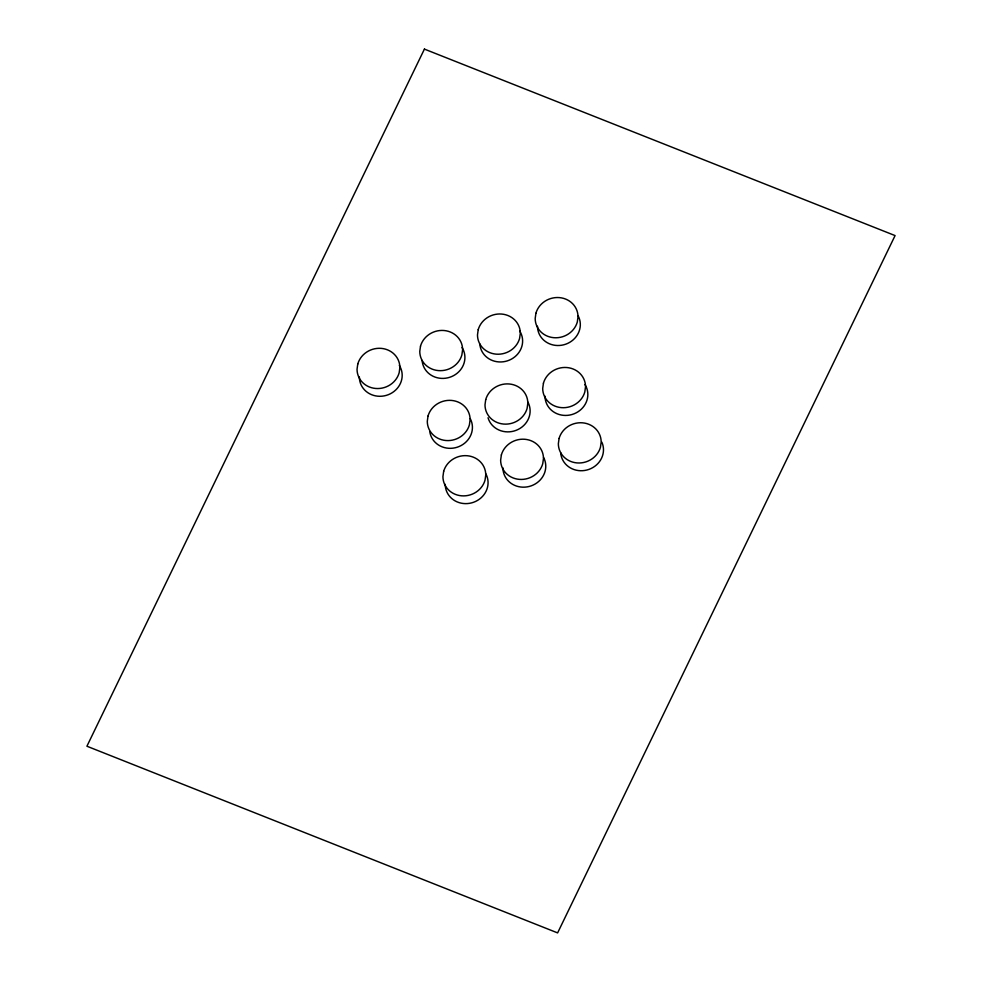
<?xml version="1.0" encoding="UTF-8"?>
<svg xmlns="http://www.w3.org/2000/svg" width="982" height="982" viewBox="0 0 982 982"><rect width="100%" height="100%" fill="white"/><g stroke="black" fill="none" stroke-linecap="round" stroke-linejoin="round"><path stroke-width="1.47" d="M399.318 365.402A21.543 19.996 -16.6 0 1 386.319 395.378A21.543 19.996 -16.6 0 1 359.351 376.978M519.748 331.069A21.543 19.996 -16.6 0 1 507.424 360.848A21.543 19.996 -16.6 0 1 479.83 343.97M578.116 315.762A21.543 19.996 -16.6 0 1 563.778 344.792A21.543 19.996 -16.6 0 1 537.498 326.208M462.043 347.518A21.543 19.996 -16.6 0 1 449.707 377.297A21.543 19.996 -16.6 0 1 422.125 360.419M601.856 442.158A21.543 19.996 -16.6 0 1 586.929 470.01A21.543 19.996 -16.6 0 1 560.697 452.739M543.562 457.428A21.543 19.996 -16.6 0 1 529.224 486.458A21.543 19.996 -16.6 0 1 502.944 467.874M485.857 473.864A21.543 19.996 -16.6 0 1 471.52 502.907A21.543 19.996 -16.6 0 1 445.239 484.322M470.218 418.577A21.543 19.996 -16.6 0 1 457.231 447.215A21.543 19.996 -16.6 0 1 429.785 431.65M527.923 402.129A21.543 19.996 -16.6 0 1 516.262 430.288A21.543 19.996 -16.6 0 1 488.029 417.755M584.977 384.551A21.543 19.996 -16.6 0 1 571.966 414.527A21.543 19.996 -16.6 0 1 545.01 396.139M357.779 364.015L357.043 369.244A21.543 19.996 -16.6 0 0 375.664 388.467A21.543 19.996 -16.6 0 0 399.146 372.841L399.883 367.599A21.543 19.996 -16.6 0 0 381.262 348.377A21.543 19.996 -16.6 0 0 357.779 364.015M420.505 346.13L419.768 351.372A21.543 19.996 -16.6 0 0 438.389 370.595A21.543 19.996 -16.6 0 0 461.871 354.956L462.608 349.727A21.543 19.996 -16.6 0 0 443.987 330.504A21.543 19.996 -16.6 0 0 420.505 346.13M428.017 416.061L427.293 421.29A21.543 19.996 -16.6 0 0 445.914 440.513A21.543 19.996 -16.6 0 0 469.396 424.887L470.12 419.658A21.543 19.996 -16.6 0 0 451.499 400.423A21.543 19.996 -16.6 0 0 428.017 416.061M443.668 471.348L442.931 476.589A21.543 19.996 -16.6 0 0 461.552 495.812A21.543 19.996 -16.6 0 0 485.034 480.173L485.759 474.944A21.543 19.996 -16.6 0 0 467.137 455.722A21.543 19.996 -16.6 0 0 443.668 471.348M478.209 329.682L477.485 334.923A21.543 19.996 -16.6 0 0 496.106 354.146A21.543 19.996 -16.6 0 0 519.576 338.52L520.313 333.279A21.543 19.996 -16.6 0 0 501.692 314.056A21.543 19.996 -16.6 0 0 478.209 329.682M485.722 399.613L484.998 404.842A21.543 19.996 -16.6 0 0 503.619 424.064A21.543 19.996 -16.6 0 0 527.101 408.438L527.825 403.209A21.543 19.996 -16.6 0 0 509.204 383.974A21.543 19.996 -16.6 0 0 485.722 399.613M501.372 454.912L500.636 460.141A21.543 19.996 -16.6 0 0 519.257 479.363A21.543 19.996 -16.6 0 0 542.739 463.737L543.476 458.496A21.543 19.996 -16.6 0 0 524.854 439.273A21.543 19.996 -16.6 0 0 501.372 454.912M535.914 313.246L535.19 318.475A21.543 19.996 -16.6 0 0 553.811 337.698A21.543 19.996 -16.6 0 0 577.293 322.071L578.017 316.83A21.543 19.996 -16.6 0 0 559.396 297.607A21.543 19.996 -16.6 0 0 535.914 313.246M543.439 383.164L542.702 388.393A21.543 19.996 -16.6 0 0 561.323 407.628A21.543 19.996 -16.6 0 0 584.806 391.99L585.53 386.761A21.543 19.996 -16.6 0 0 566.909 367.538A21.543 19.996 -16.6 0 0 543.439 383.164M559.077 438.463L558.353 443.692A21.543 19.996 -16.6 0 0 576.974 462.915A21.543 19.996 -16.6 0 0 600.444 447.289L601.18 442.06A21.543 19.996 -16.6 0 0 582.559 422.825A21.543 19.996 -16.6 0 0 559.077 438.463M424.42 49.1L86.919 746.222L557.616 932.9L895.081 235.582L424.42 49.1"/></g></svg>
